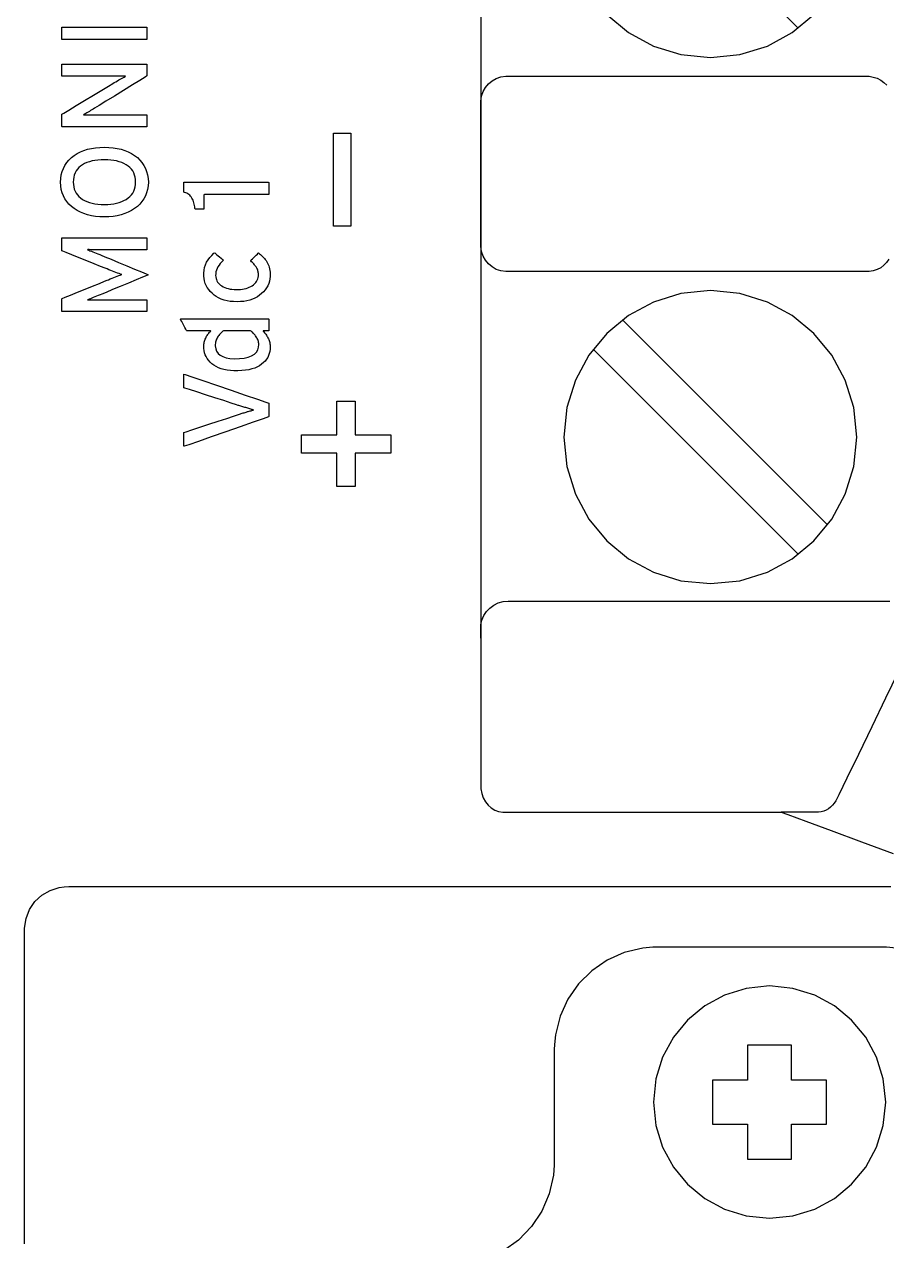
# Model space of a CAD drawing. Extents: x 1 to 47.7, y 0.2 to 33.3.
# Drawn here: x 34.861 to 35.846, y 14.841 to 16.23 of the extents above; entities that cross this region are included whole.
import ezdxf

# ---------------------------------------------------------------- set-up
doc = ezdxf.new("R2010")
doc.units = 0
doc.header["$MEASUREMENT"] = 0
doc.layers.add('1_1__SCREW_TERMINAL_BLOCK_', color=7, linetype='CONTINUOUS')
doc.layers.add('4_0_____DWG', color=7, linetype='CONTINUOUS')

msp = doc.modelspace()

# ---------------------------------------------------------------- linework, layer by layer
at = {"layer": '1_1__SCREW_TERMINAL_BLOCK_'}
for points in [[(35.8567, 15.1752), (35.8455, 15.1762), (35.8402, 15.1763), (35.8395, 15.1763), (35.8344, 15.1763), (35.825, 15.1763), (35.7956, 15.1763), (35.7563, 15.1763), (35.7121, 15.1763), (35.6679, 15.1763), (35.6286, 15.1763), (35.5992, 15.1763), (35.5898, 15.1763), (35.5847, 15.1763), (35.5839, 15.1763), (35.5786, 15.1762), (35.5674, 15.1752), (35.5461, 15.1701), (35.5265, 15.1614), (35.509, 15.1494), (35.4939, 15.1344), (35.4817, 15.117), (35.4728, 15.0975), (35.4675, 15.0763), (35.4663, 15.0651), (35.4661, 15.0595), (35.4661, 15.0581), (35.4661, 15.0515), (35.4661, 15.0373), (35.4661, 15.018), (35.4661, 14.9741), (35.4661, 14.9544), (35.4661, 14.9394), (35.4661, 14.9316), (35.4661, 14.9311), (35.466, 14.9272), (35.4652, 14.916), (35.4604, 14.8946), (35.4519, 14.8748), (35.4401, 14.8571), (35.4253, 14.8418), (35.4081, 14.8294)], [(35.6869, 15.0244), (35.647, 15.0244), (35.647, 14.9742), (35.6869, 14.9742), (35.6869, 14.9343), (35.7372, 14.9343), (35.7372, 14.9742), (35.7772, 14.9742), (35.7772, 15.0244), (35.7372, 15.0244), (35.7372, 15.0643), (35.6869, 15.0643), (35.6869, 15.0244)]]:
    msp.add_lwpolyline(points, dxfattribs=at)
msp.add_lwpolyline([(35.7121, 15.1319), (35.6854, 15.1292), (35.6605, 15.1215), (35.638, 15.1092), (35.6184, 15.093), (35.6021, 15.0734), (35.5899, 15.0508), (35.5821, 15.026), (35.5794, 14.9992), (35.5821, 14.9726), (35.5899, 14.9477), (35.6021, 14.9252), (35.6184, 14.9056), (35.638, 14.8894), (35.6605, 14.8772), (35.6854, 14.8695), (35.7121, 14.8668), (35.7387, 14.8695), (35.7636, 14.8772), (35.7861, 14.8894), (35.8058, 14.9056), (35.822, 14.9252), (35.8343, 14.9477), (35.842, 14.9726), (35.8447, 14.9992), (35.842, 15.026), (35.8343, 15.0508), (35.822, 15.0734), (35.8058, 15.093), (35.7861, 15.1092), (35.7636, 15.1215), (35.7387, 15.1292)], close=True, dxfattribs=at)
at = {"layer": '4_0_____DWG'}
for points in [[(35.7447, 16.2256), (35.5105, 16.4599)], [(35.3821, 16.3509), (35.3821, 16.019), (35.3821, 15.722), (35.3821, 15.4948), (35.3821, 15.3723), (35.3823, 15.357), (35.3833, 15.3517), (35.385, 15.3468), (35.3874, 15.3423), (35.3905, 15.3384), (35.394, 15.3352), (35.3981, 15.3327), (35.4025, 15.3311), (35.4073, 15.3304), (35.4157, 15.3304), (35.4426, 15.3304), (35.4842, 15.3304), (35.5346, 15.3304), (35.5884, 15.3304), (35.64, 15.3304), (35.6837, 15.3304), (35.714, 15.3304), (35.7254, 15.3304), (35.733, 15.3276), (35.7533, 15.3201), (35.7826, 15.3093), (35.8172, 15.2966), (35.8532, 15.2833)], [(35.5262, 16.241), (35.551, 16.2206), (35.5794, 16.2052), (35.6108, 16.1954), (35.6445, 16.192), (35.6782, 16.1954), (35.7096, 16.2052), (35.7379, 16.2206), (35.7627, 16.241)], [(35.0007, 16.2127), (34.9035, 16.2127), (34.9035, 16.2268), (35.0007, 16.2268), (35.0007, 16.2127)], [(35.8485, 15.9617), (35.8458, 15.958), (35.8426, 15.9548), (35.839, 15.9521), (35.835, 15.95), (35.8306, 15.9486), (35.826, 15.9479), (35.8185, 15.9478), (35.7862, 15.9478), (35.7321, 15.9478), (35.6645, 15.9478), (35.5915, 15.9478), (35.5215, 15.9478), (35.4626, 15.9478), (35.4233, 15.9478), (35.4106, 15.9478), (35.405, 15.9485), (35.3998, 15.9502), (35.3951, 15.9529), (35.391, 15.9563), (35.3875, 15.9605), (35.3848, 15.9652), (35.383, 15.9705), (35.3822, 15.9761), (35.3821, 15.9811), (35.3821, 15.9953), (35.3821, 16.0176), (35.3821, 16.0448), (35.3821, 16.0736), (35.3821, 16.1009), (35.3821, 16.1232), (35.3821, 16.1373), (35.3822, 16.1423), (35.383, 16.148), (35.3848, 16.1532), (35.3875, 16.158), (35.391, 16.1621), (35.3951, 16.1656), (35.3998, 16.1682), (35.405, 16.1699), (35.4106, 16.1706), (35.4233, 16.1706), (35.4626, 16.1706), (35.5215, 16.1706), (35.5915, 16.1706), (35.6645, 16.1706), (35.7321, 16.1706), (35.7862, 16.1706), (35.8185, 16.1706), (35.826, 16.1706), (35.8306, 16.1698), (35.835, 16.1684), (35.8391, 16.1663), (35.8427, 16.1636), (35.8459, 16.1603)], [(35.2336, 15.9996), (35.2137, 15.9996), (35.2137, 16.1058), (35.2336, 16.1058), (35.2336, 15.9996)], [(35.7782, 15.6583), (35.5439, 15.8925)], [(35.7447, 15.6248), (35.5105, 15.8591)], [(35.2386, 15.7611), (35.2792, 15.7611), (35.2792, 15.7404), (35.2386, 15.7404), (35.2386, 15.7021), (35.2178, 15.7021), (35.2178, 15.7404), (35.1772, 15.7404), (35.1772, 15.7611), (35.2178, 15.7611), (35.2178, 15.7995), (35.2386, 15.7995), (35.2386, 15.7611)], [(35.3821, 15.529), (35.3821, 15.5295), (35.3821, 15.5307), (35.3821, 15.5325), (35.3821, 15.5346), (35.3821, 15.5368), (35.3821, 15.5388), (35.3821, 15.5404), (35.3821, 15.5412), (35.3823, 15.5443), (35.3834, 15.5498), (35.3855, 15.5549), (35.3885, 15.5595), (35.3923, 15.5635), (35.3969, 15.5668), (35.4019, 15.5693), (35.4075, 15.5708), (35.4135, 15.5714), (35.43, 15.5714), (35.4741, 15.5714), (35.5372, 15.5714), (35.6108, 15.5714), (35.6865, 15.5714), (35.756, 15.5714), (35.8106, 15.5714), (35.8419, 15.5714), (35.8493, 15.5712)], [(35.8588, 15.4902), (35.8444, 15.4604), (35.8287, 15.4279), (35.8135, 15.3963), (35.8004, 15.3692), (35.7913, 15.3503), (35.7878, 15.3432), (35.786, 15.3406), (35.784, 15.3382), (35.7818, 15.3361), (35.7793, 15.3343), (35.7767, 15.3328), (35.7739, 15.3316), (35.771, 15.3308), (35.7679, 15.3304), (35.766, 15.3304), (35.763, 15.3304), (35.7578, 15.3304), (35.7513, 15.3304), (35.7441, 15.3304), (35.7371, 15.3304), (35.7311, 15.3304), (35.727, 15.3304), (35.7254, 15.3304)], [(34.8606, 14.8375), (34.8606, 14.867), (34.8606, 14.8954), (34.8606, 14.9226), (34.8606, 14.9486), (34.8606, 14.9733), (34.8606, 14.9969), (34.8606, 15.0191), (34.8606, 15.0402), (34.8606, 15.0599), (34.8606, 15.0784), (34.8606, 15.0955), (34.8606, 15.1114), (34.8606, 15.1259), (34.8606, 15.1391), (34.8606, 15.1509), (34.8606, 15.1614), (34.8606, 15.1705), (34.8606, 15.1782), (34.8606, 15.1845), (34.8606, 15.1894), (34.8606, 15.1929), (34.8606, 15.1949), (34.8606, 15.198), (34.8625, 15.2091), (34.8666, 15.2193), (34.8727, 15.2282), (34.8806, 15.2355), (34.89, 15.241), (34.9005, 15.2444), (34.9061, 15.2452), (34.9113, 15.2454), (34.9139, 15.2454), (34.9183, 15.2454), (34.9245, 15.2454), (34.9323, 15.2454), (34.9417, 15.2454), (34.9527, 15.2454), (34.9651, 15.2454), (34.9789, 15.2454), (34.9941, 15.2454), (35.0105, 15.2454), (35.028, 15.2454), (35.0468, 15.2454), (35.0665, 15.2454), (35.0873, 15.2454), (35.109, 15.2454), (35.1315, 15.2454), (35.1789, 15.2454), (35.2288, 15.2454), (35.2808, 15.2454), (35.3343, 15.2454), (35.4437, 15.2454), (35.5526, 15.2454), (35.6055, 15.2454), (35.6567, 15.2454), (35.7055, 15.2454), (35.7289, 15.2454), (35.7516, 15.2454), (35.7733, 15.2454), (35.7942, 15.2454), (35.8141, 15.2454), (35.8329, 15.2454), (35.8507, 15.2454)]]:
    msp.add_lwpolyline(points, dxfattribs=at)
for points in [[(35.0007, 16.171), (34.9985, 16.1696), (34.9925, 16.166), (34.984, 16.1607), (34.974, 16.1545), (34.9635, 16.1481), (34.9538, 16.1421), (34.9459, 16.1373), (34.9409, 16.1342), (34.9393, 16.1332), (34.9378, 16.1323), (34.9363, 16.1314), (34.9349, 16.1306), (34.9335, 16.1297), (34.9321, 16.129), (34.9308, 16.1282), (34.9295, 16.1275), (34.9283, 16.1267), (34.9291, 16.1265), (34.9314, 16.1265), (34.9338, 16.1265), (34.9363, 16.1265), (34.9389, 16.1265), (34.9415, 16.1265), (34.9442, 16.1265), (34.947, 16.1266), (34.9499, 16.1266), (34.9517, 16.1266), (34.9562, 16.1266), (34.963, 16.1266), (34.9712, 16.1266), (34.9798, 16.1266), (34.988, 16.1266), (34.9948, 16.1266), (34.9993, 16.1266), (35.0007, 16.1266), (35.0007, 16.1259), (35.0007, 16.1245), (35.0007, 16.1225), (35.0007, 16.1202), (35.0007, 16.1179), (35.0007, 16.1158), (35.0007, 16.1141), (35.0007, 16.1131), (35, 16.1129), (34.9937, 16.1129), (34.9823, 16.1129), (34.9674, 16.1129), (34.9509, 16.1129), (34.9345, 16.1129), (34.9201, 16.1129), (34.9092, 16.1129), (34.9038, 16.1129), (34.9035, 16.1132), (34.9035, 16.1144), (34.9035, 16.1162), (34.9035, 16.1185), (34.9035, 16.121), (34.9035, 16.1233), (34.9035, 16.1254), (34.9035, 16.1268), (34.9035, 16.1273), (34.9057, 16.1286), (34.9114, 16.1321), (34.9198, 16.1371), (34.9295, 16.143), (34.9397, 16.1491), (34.9491, 16.1548), (34.9568, 16.1595), (34.9617, 16.1624), (34.9633, 16.1634), (34.9652, 16.1644), (34.9669, 16.1654), (34.9686, 16.1664), (34.9702, 16.1673), (34.9717, 16.1682), (34.9732, 16.169), (34.9747, 16.1698), (34.976, 16.1706), (34.9753, 16.1709), (34.9728, 16.1708), (34.9704, 16.1708), (34.9678, 16.1708), (34.9652, 16.1708), (34.9625, 16.1708), (34.9598, 16.1708), (34.957, 16.1708), (34.9541, 16.1707), (34.9523, 16.1707), (34.9478, 16.1707), (34.941, 16.1707), (34.9329, 16.1707), (34.9243, 16.1707), (34.9162, 16.1707), (34.9094, 16.1707), (34.9049, 16.1707), (34.9035, 16.1708), (34.9035, 16.1714), (34.9035, 16.1728), (34.9035, 16.1748), (34.9035, 16.1771), (34.9035, 16.1794), (34.9035, 16.1816), (34.9035, 16.1833), (34.9035, 16.1843), (34.9042, 16.1844), (34.9105, 16.1844), (34.9219, 16.1844), (34.9368, 16.1844), (34.9533, 16.1844), (34.9697, 16.1844), (34.9841, 16.1844), (34.995, 16.1844), (35.0004, 16.1844), (35.0007, 16.1842), (35.0007, 16.1831), (35.0007, 16.1813), (35.0007, 16.1792), (35.0007, 16.1769), (35.0007, 16.1747), (35.0007, 16.1728), (35.0007, 16.1715)], [(34.9521, 16.0897), (34.9572, 16.0895), (34.9622, 16.0891), (34.9668, 16.0883), (34.9713, 16.0873), (34.9754, 16.0859), (34.9794, 16.0843), (34.983, 16.0824), (34.9865, 16.0802), (34.9897, 16.0778), (34.9925, 16.075), (34.995, 16.0721), (34.9972, 16.0689), (34.9989, 16.0655), (35.0003, 16.0619), (35.0013, 16.0581), (35.002, 16.054), (35.0023, 16.0498), (35.002, 16.0455), (35.0013, 16.0415), (35.0003, 16.0377), (34.9989, 16.0342), (34.9972, 16.0308), (34.995, 16.0277), (34.9925, 16.0248), (34.9897, 16.0221), (34.9865, 16.0196), (34.983, 16.0174), (34.9794, 16.0154), (34.9754, 16.0138), (34.9713, 16.0124), (34.9668, 16.0114), (34.9622, 16.0106), (34.9572, 16.0101), (34.9521, 16.01), (34.9469, 16.0101), (34.942, 16.0106), (34.9373, 16.0114), (34.9328, 16.0124), (34.9286, 16.0138), (34.9247, 16.0154), (34.921, 16.0174), (34.9175, 16.0196), (34.9143, 16.0221), (34.9115, 16.0248), (34.909, 16.0277), (34.9069, 16.0308), (34.9052, 16.0342), (34.9038, 16.0377), (34.9028, 16.0415), (34.9022, 16.0455), (34.902, 16.0498), (34.9022, 16.054), (34.9028, 16.0581), (34.9038, 16.0619), (34.9052, 16.0655), (34.9069, 16.0689), (34.909, 16.0721), (34.9115, 16.075), (34.9143, 16.0778), (34.9175, 16.0802), (34.921, 16.0824), (34.9247, 16.0843), (34.9286, 16.0859), (34.9328, 16.0873), (34.9373, 16.0883), (34.942, 16.0891), (34.9469, 16.0895)], [(34.9521, 16.0753), (34.9482, 16.0752), (34.9446, 16.075), (34.9412, 16.0745), (34.938, 16.0739), (34.935, 16.0731), (34.9321, 16.0721), (34.9295, 16.071), (34.927, 16.0696), (34.9248, 16.0681), (34.9229, 16.0664), (34.9212, 16.0645), (34.9198, 16.0625), (34.9186, 16.0603), (34.9177, 16.0579), (34.917, 16.0554), (34.9166, 16.0526), (34.9165, 16.0498), (34.9166, 16.0469), (34.917, 16.0443), (34.9177, 16.0418), (34.9186, 16.0394), (34.9198, 16.0372), (34.9212, 16.0352), (34.9229, 16.0334), (34.9248, 16.0317), (34.927, 16.0301), (34.9295, 16.0288), (34.9321, 16.0276), (34.935, 16.0266), (34.938, 16.0258), (34.9412, 16.0251), (34.9446, 16.0247), (34.9482, 16.0244), (34.9521, 16.0243), (34.9558, 16.0244), (34.9594, 16.0247), (34.9628, 16.0251), (34.966, 16.0258), (34.969, 16.0266), (34.9718, 16.0276), (34.9744, 16.0288), (34.9768, 16.0301), (34.9791, 16.0317), (34.9811, 16.0334), (34.9829, 16.0352), (34.9844, 16.0372), (34.9856, 16.0394), (34.9865, 16.0418), (34.9872, 16.0443), (34.9876, 16.0469), (34.9877, 16.0498), (34.9876, 16.0526), (34.9872, 16.0554), (34.9865, 16.0579), (34.9856, 16.0603), (34.9844, 16.0625), (34.9829, 16.0645), (34.9811, 16.0664), (34.9791, 16.0681), (34.9768, 16.0696), (34.9744, 16.071), (34.9718, 16.0721), (34.969, 16.0731), (34.966, 16.0739), (34.9628, 16.0745), (34.9594, 16.075), (34.9558, 16.0752)], [(35.14, 16.0355), (35.1372, 16.0355), (35.1296, 16.0355), (35.1187, 16.0355), (35.1061, 16.0355), (35.093, 16.0355), (35.0811, 16.0355), (35.0717, 16.0355), (35.0663, 16.0355), (35.0655, 16.0354), (35.0655, 16.0342), (35.0655, 16.0321), (35.0655, 16.0294), (35.0655, 16.0265), (35.0655, 16.0236), (35.0655, 16.0212), (35.0655, 16.0195), (35.0655, 16.0188), (35.0651, 16.0188), (35.0641, 16.0188), (35.0626, 16.0188), (35.0609, 16.0188), (35.0592, 16.0188), (35.0576, 16.0188), (35.0563, 16.0188), (35.0556, 16.0188), (35.0554, 16.0197), (35.0552, 16.0214), (35.0549, 16.023), (35.0546, 16.0246), (35.0542, 16.0261), (35.0538, 16.0276), (35.0533, 16.029), (35.0527, 16.0303), (35.052, 16.0316), (35.0513, 16.0328), (35.0505, 16.0338), (35.0496, 16.0348), (35.0486, 16.0357), (35.0475, 16.0364), (35.0463, 16.0371), (35.045, 16.0376), (35.0436, 16.038), (35.0429, 16.0383), (35.0429, 16.0392), (35.0429, 16.0406), (35.0429, 16.0424), (35.0429, 16.0444), (35.0429, 16.0464), (35.0429, 16.048), (35.0429, 16.0492), (35.0429, 16.0496), (35.0466, 16.0496), (35.0565, 16.0496), (35.0706, 16.0496), (35.0872, 16.0496), (35.1042, 16.0496), (35.1198, 16.0496), (35.132, 16.0496), (35.1391, 16.0496), (35.14, 16.0495), (35.14, 16.0485), (35.14, 16.0467), (35.14, 16.0444), (35.14, 16.042), (35.14, 16.0396), (35.14, 16.0375), (35.14, 16.0361)], [(35.0007, 15.9725), (34.9989, 15.9725), (34.9939, 15.9725), (34.9868, 15.9725), (34.9784, 15.9725), (34.9697, 15.9725), (34.9615, 15.9725), (34.9548, 15.9725), (34.9505, 15.9725), (34.9488, 15.9725), (34.9464, 15.9725), (34.9441, 15.9725), (34.942, 15.9725), (34.94, 15.9726), (34.9381, 15.9726), (34.9363, 15.9726), (34.9346, 15.9727), (34.933, 15.9727), (34.9328, 15.9726), (34.9342, 15.972), (34.9356, 15.9715), (34.9372, 15.9708), (34.9389, 15.9702), (34.9407, 15.9695), (34.9426, 15.9687), (34.9447, 15.9679), (34.9468, 15.967), (34.9484, 15.9664), (34.9527, 15.9646), (34.9596, 15.9617), (34.9682, 15.9581), (34.9775, 15.9542), (34.9865, 15.9504), (34.9943, 15.9472), (34.9998, 15.9449), (35.0022, 15.9439), (35.0007, 15.9432), (34.9957, 15.9412), (34.9884, 15.9381), (34.9795, 15.9345), (34.9702, 15.9306), (34.9614, 15.927), (34.954, 15.9239), (34.9491, 15.9219), (34.9473, 15.9212), (34.9451, 15.9203), (34.9431, 15.9195), (34.9411, 15.9187), (34.9393, 15.918), (34.9376, 15.9173), (34.936, 15.9167), (34.9345, 15.9161), (34.9331, 15.9155), (34.9327, 15.9152), (34.9342, 15.9153), (34.9359, 15.9153), (34.9376, 15.9154), (34.9395, 15.9154), (34.9415, 15.9154), (34.9436, 15.9155), (34.9459, 15.9155), (34.9482, 15.9155), (34.9499, 15.9155), (34.9536, 15.9155), (34.9599, 15.9155), (34.9678, 15.9155), (34.9765, 15.9155), (34.985, 15.9155), (34.9925, 15.9155), (34.998, 15.9155), (35.0006, 15.9155), (35.0007, 15.9152), (35.0007, 15.9141), (35.0007, 15.9123), (35.0007, 15.9102), (35.0007, 15.908), (35.0007, 15.9058), (35.0007, 15.9039), (35.0007, 15.9027), (35.0007, 15.9022), (34.9972, 15.9022), (34.9879, 15.9022), (34.9744, 15.9022), (34.9586, 15.9022), (34.942, 15.9022), (34.9266, 15.9022), (34.9139, 15.9022), (34.9057, 15.9022), (34.9035, 15.9022), (34.9035, 15.903), (34.9035, 15.9045), (34.9035, 15.9066), (34.9035, 15.9091), (34.9035, 15.9115), (34.9035, 15.9138), (34.9035, 15.9156), (34.9035, 15.9166), (34.9039, 15.9169), (34.9073, 15.9183), (34.9133, 15.9208), (34.9212, 15.924), (34.9299, 15.9275), (34.9386, 15.931), (34.9463, 15.9342), (34.9521, 15.9365), (34.9551, 15.9378), (34.9567, 15.9384), (34.9588, 15.9393), (34.9609, 15.9401), (34.9628, 15.9409), (34.9647, 15.9417), (34.9666, 15.9424), (34.9684, 15.943), (34.9701, 15.9436), (34.9718, 15.9442), (34.9705, 15.9448), (34.9688, 15.9454), (34.9671, 15.946), (34.9652, 15.9467), (34.9633, 15.9474), (34.9614, 15.9482), (34.9593, 15.949), (34.9572, 15.9498), (34.9553, 15.9506), (34.953, 15.9515), (34.9477, 15.9536), (34.9404, 15.9566), (34.9319, 15.96), (34.9231, 15.9635), (34.9149, 15.9667), (34.9084, 15.9694), (34.9044, 15.971), (34.9035, 15.9714), (34.9035, 15.9722), (34.9035, 15.9739), (34.9035, 15.9762), (34.9035, 15.9787), (34.9035, 15.9812), (34.9035, 15.9835), (34.9035, 15.9853), (34.9035, 15.9862), (34.9046, 15.9863), (34.9116, 15.9863), (34.9234, 15.9863), (34.9384, 15.9863), (34.9549, 15.9863), (34.971, 15.9863), (34.9852, 15.9863), (34.9956, 15.9863), (35.0005, 15.9863), (35.0007, 15.986), (35.0007, 15.9849), (35.0007, 15.9831), (35.0007, 15.9809), (35.0007, 15.9785), (35.0007, 15.9763), (35.0007, 15.9743), (35.0007, 15.973)], [(35.0881, 15.9608), (35.0861, 15.9589), (35.0844, 15.957), (35.083, 15.9551), (35.0818, 15.9532), (35.0808, 15.9512), (35.08, 15.9492), (35.0795, 15.9472), (35.0792, 15.9451), (35.0791, 15.9432), (35.0793, 15.9415), (35.0796, 15.9399), (35.08, 15.9385), (35.0806, 15.937), (35.0814, 15.9357), (35.0824, 15.9345), (35.0835, 15.9333), (35.0848, 15.9322), (35.0863, 15.9312), (35.0879, 15.9302), (35.0896, 15.9294), (35.0914, 15.9287), (35.0934, 15.9282), (35.0956, 15.9277), (35.0978, 15.9274), (35.1002, 15.9272), (35.1027, 15.9271), (35.1052, 15.9271), (35.1075, 15.9273), (35.1098, 15.9275), (35.1119, 15.9279), (35.1139, 15.9284), (35.1158, 15.929), (35.1176, 15.9297), (35.1193, 15.9306), (35.1209, 15.9315), (35.1224, 15.9326), (35.1237, 15.9337), (35.1249, 15.935), (35.1259, 15.9363), (35.1267, 15.9377), (35.1273, 15.9393), (35.1277, 15.9409), (35.128, 15.9426), (35.128, 15.9443), (35.128, 15.9454), (35.1279, 15.9465), (35.1277, 15.9475), (35.1275, 15.9485), (35.1272, 15.9495), (35.1268, 15.9505), (35.1264, 15.9514), (35.1259, 15.9523), (35.1254, 15.9531), (35.1248, 15.9539), (35.1241, 15.9547), (35.1235, 15.9555), (35.1227, 15.9564), (35.1219, 15.9572), (35.1211, 15.9581), (35.1202, 15.9589), (35.1192, 15.9598), (35.1192, 15.9602), (35.1199, 15.9609), (35.1211, 15.9621), (35.1226, 15.9635), (35.1241, 15.965), (35.1256, 15.9665), (35.1268, 15.9677), (35.1277, 15.9686), (35.128, 15.9689), (35.1293, 15.968), (35.1305, 15.967), (35.1316, 15.966), (35.1327, 15.9649), (35.1338, 15.9638), (35.1348, 15.9626), (35.1358, 15.9614), (35.1368, 15.9601), (35.1376, 15.9588), (35.1385, 15.9573), (35.1392, 15.9558), (35.1399, 15.9542), (35.1404, 15.9525), (35.1408, 15.9507), (35.1412, 15.9488), (35.1414, 15.9468), (35.1416, 15.9447), (35.1415, 15.9421), (35.1412, 15.9393), (35.1407, 15.9365), (35.1398, 15.9339), (35.1387, 15.9314), (35.1374, 15.929), (35.1358, 15.9267), (35.1339, 15.9246), (35.1317, 15.9225), (35.1294, 15.9206), (35.1269, 15.9189), (35.1241, 15.9174), (35.1212, 15.9161), (35.1181, 15.9151), (35.1148, 15.9142), (35.1114, 15.9136), (35.1077, 15.9133), (35.1038, 15.9131), (35.0997, 15.9133), (35.0959, 15.9136), (35.0922, 15.9143), (35.0888, 15.9151), (35.0856, 15.9162), (35.0826, 15.9175), (35.0799, 15.919), (35.0774, 15.9208), (35.0751, 15.9228), (35.073, 15.9249), (35.0712, 15.927), (35.0696, 15.9293), (35.0683, 15.9317), (35.0673, 15.9342), (35.0665, 15.9369), (35.0659, 15.9397), (35.0656, 15.9425), (35.0656, 15.9458), (35.066, 15.9491), (35.0666, 15.9523), (35.0676, 15.9554), (35.0689, 15.9583), (35.0705, 15.9611), (35.0724, 15.9637), (35.0747, 15.9661), (35.0772, 15.9685), (35.0781, 15.9689), (35.079, 15.9682), (35.0803, 15.9671), (35.0819, 15.9658), (35.0836, 15.9644), (35.0853, 15.963), (35.0867, 15.9619), (35.0877, 15.9611)], [(35.6445, 15.5913), (35.6782, 15.5947), (35.7096, 15.6044), (35.7379, 15.6198), (35.7627, 15.6403), (35.7831, 15.6651), (35.7985, 15.6935), (35.8082, 15.7249), (35.8116, 15.7587), (35.8082, 15.7924), (35.7985, 15.8238), (35.7831, 15.8522), (35.7627, 15.8769), (35.7379, 15.8974), (35.7096, 15.9128), (35.6782, 15.9225), (35.6445, 15.9259), (35.6108, 15.9225), (35.5794, 15.9128), (35.551, 15.8974), (35.5262, 15.8769), (35.5057, 15.8522), (35.4902, 15.8238), (35.4805, 15.7924), (35.4771, 15.7587), (35.4805, 15.7249), (35.4902, 15.6935), (35.5057, 15.6651), (35.5262, 15.6403), (35.551, 15.6198), (35.5794, 15.6044), (35.6108, 15.5947)], [(35.1401, 15.8799), (35.1398, 15.8799), (35.1391, 15.8799), (35.1382, 15.8799), (35.137, 15.8799), (35.1358, 15.8799), (35.1347, 15.8799), (35.1339, 15.8799), (35.1333, 15.8799), (35.1334, 15.8796), (35.1342, 15.8787), (35.135, 15.8778), (35.1357, 15.8769), (35.1364, 15.876), (35.1371, 15.875), (35.1377, 15.874), (35.1383, 15.8731), (35.1389, 15.8721), (35.1394, 15.871), (35.1399, 15.8699), (35.1403, 15.8688), (35.1407, 15.8677), (35.141, 15.8665), (35.1412, 15.8653), (35.1414, 15.8641), (35.1415, 15.8628), (35.1416, 15.8615), (35.1415, 15.859), (35.1411, 15.8565), (35.1405, 15.8541), (35.1397, 15.8518), (35.1386, 15.8496), (35.1373, 15.8475), (35.1357, 15.8455), (35.1338, 15.8437), (35.1317, 15.8419), (35.1294, 15.8402), (35.1268, 15.8387), (35.1238, 15.8375), (35.1206, 15.8364), (35.1171, 15.8356), (35.1132, 15.835), (35.109, 15.8345), (35.1046, 15.8343), (35.1001, 15.8343), (35.0961, 15.8346), (35.0923, 15.835), (35.0887, 15.8357), (35.0854, 15.8366), (35.0824, 15.8378), (35.0796, 15.8391), (35.0771, 15.8407), (35.0748, 15.8424), (35.0728, 15.8443), (35.0711, 15.8463), (35.0696, 15.8483), (35.0683, 15.8505), (35.0673, 15.8527), (35.0665, 15.855), (35.066, 15.8574), (35.0657, 15.8599), (35.0656, 15.8623), (35.0657, 15.8635), (35.0658, 15.8648), (35.066, 15.866), (35.0662, 15.8672), (35.0665, 15.8683), (35.0669, 15.8695), (35.0673, 15.8706), (35.0678, 15.8717), (35.0683, 15.8728), (35.0689, 15.8738), (35.0695, 15.8748), (35.0701, 15.8757), (35.0708, 15.8766), (35.0715, 15.8775), (35.0722, 15.8783), (35.0729, 15.879), (35.0737, 15.8797), (35.0733, 15.8799), (35.0709, 15.8799), (35.0672, 15.8799), (35.0628, 15.8799), (35.058, 15.8799), (35.0535, 15.8799), (35.0496, 15.8799), (35.047, 15.8799), (35.0462, 15.8799), (35.0459, 15.8805), (35.0451, 15.8819), (35.0441, 15.8838), (35.0428, 15.8861), (35.0416, 15.8884), (35.0404, 15.8906), (35.0395, 15.8923), (35.0389, 15.8934), (35.0394, 15.8936), (35.0457, 15.8936), (35.0575, 15.8936), (35.0729, 15.8936), (35.0901, 15.8936), (35.1072, 15.8936), (35.1224, 15.8936), (35.1339, 15.8936), (35.1397, 15.8936), (35.1401, 15.8933), (35.1401, 15.8922), (35.1401, 15.8905), (35.1401, 15.8883), (35.1401, 15.8859), (35.1401, 15.8837), (35.1401, 15.8817), (35.1401, 15.8804)], [(35.0883, 15.88), (35.0875, 15.8795), (35.0867, 15.8788), (35.0859, 15.8781), (35.0851, 15.8774), (35.0843, 15.8765), (35.0836, 15.8757), (35.0828, 15.8747), (35.0821, 15.8737), (35.0814, 15.8726), (35.0808, 15.8716), (35.0803, 15.8705), (35.0798, 15.8693), (35.0794, 15.8682), (35.0791, 15.867), (35.0789, 15.8658), (35.0788, 15.8645), (35.0787, 15.8629), (35.0792, 15.8596), (35.0802, 15.8567), (35.082, 15.8542), (35.0844, 15.8522), (35.0874, 15.8505), (35.0911, 15.8493), (35.0954, 15.8485), (35.1004, 15.8481), (35.1063, 15.8482), (35.1118, 15.8488), (35.1164, 15.8498), (35.1203, 15.8513), (35.1234, 15.8532), (35.1258, 15.8555), (35.1274, 15.8582), (35.1283, 15.8614), (35.1284, 15.8643), (35.1284, 15.8655), (35.1282, 15.8667), (35.128, 15.8678), (35.1277, 15.8689), (35.1272, 15.87), (35.1267, 15.8711), (35.1262, 15.8721), (35.1255, 15.8731), (35.1248, 15.8741), (35.1242, 15.875), (35.1235, 15.8759), (35.1228, 15.8767), (35.122, 15.8775), (35.1212, 15.8783), (35.1204, 15.879), (35.1196, 15.8797), (35.1189, 15.88), (35.1168, 15.88), (35.1129, 15.88), (35.108, 15.88), (35.1026, 15.88), (35.0973, 15.88), (35.0927, 15.88), (35.0895, 15.88)], [(35.14, 15.7972), (35.14, 15.7967), (35.14, 15.7951), (35.14, 15.7929), (35.14, 15.7904), (35.14, 15.7877), (35.14, 15.7853), (35.14, 15.7833), (35.14, 15.7821), (35.1395, 15.7816), (35.1335, 15.7796), (35.1222, 15.7756), (35.1073, 15.7704), (35.0907, 15.7647), (35.0741, 15.7589), (35.0595, 15.7538), (35.0486, 15.75), (35.0431, 15.7481), (35.0429, 15.7484), (35.0429, 15.7497), (35.0429, 15.7518), (35.0429, 15.7544), (35.0429, 15.7571), (35.0429, 15.7597), (35.0429, 15.7619), (35.0429, 15.7634), (35.0429, 15.7639), (35.0456, 15.7648), (35.052, 15.7669), (35.061, 15.7699), (35.0714, 15.7733), (35.0821, 15.7768), (35.0919, 15.78), (35.0996, 15.7825), (35.1041, 15.784), (35.1053, 15.7844), (35.1063, 15.7847), (35.1074, 15.7851), (35.1085, 15.7854), (35.1096, 15.7858), (35.1107, 15.7862), (35.1118, 15.7865), (35.113, 15.7869), (35.1142, 15.7873), (35.1154, 15.7877), (35.1165, 15.788), (35.1176, 15.7883), (35.1186, 15.7886), (35.1196, 15.7888), (35.1204, 15.7891), (35.1213, 15.7893), (35.122, 15.7895), (35.1225, 15.7897), (35.1218, 15.7898), (35.121, 15.79), (35.1201, 15.7903), (35.1192, 15.7905), (35.1182, 15.7908), (35.1172, 15.7912), (35.1161, 15.7915), (35.1149, 15.7919), (35.1137, 15.7923), (35.1125, 15.7926), (35.1114, 15.793), (35.1102, 15.7933), (35.1091, 15.7937), (35.108, 15.794), (35.1069, 15.7943), (35.1058, 15.7946), (35.1048, 15.7949), (35.1028, 15.7956), (35.097, 15.7975), (35.0884, 15.8003), (35.0782, 15.8036), (35.0675, 15.807), (35.0575, 15.8103), (35.0493, 15.8129), (35.0441, 15.8146), (35.0429, 15.815), (35.0429, 15.8159), (35.0429, 15.8177), (35.0429, 15.82), (35.0429, 15.8227), (35.0429, 15.8253), (35.0429, 15.8277), (35.0429, 15.8295), (35.0429, 15.8305), (35.0444, 15.8301), (35.052, 15.8275), (35.0645, 15.8232), (35.08, 15.8178), (35.0968, 15.8121), (35.113, 15.8065), (35.1268, 15.8018), (35.1364, 15.7985)]]:
    msp.add_lwpolyline(points, close=True, dxfattribs=at)

doc.saveas('drawing.dxf')
